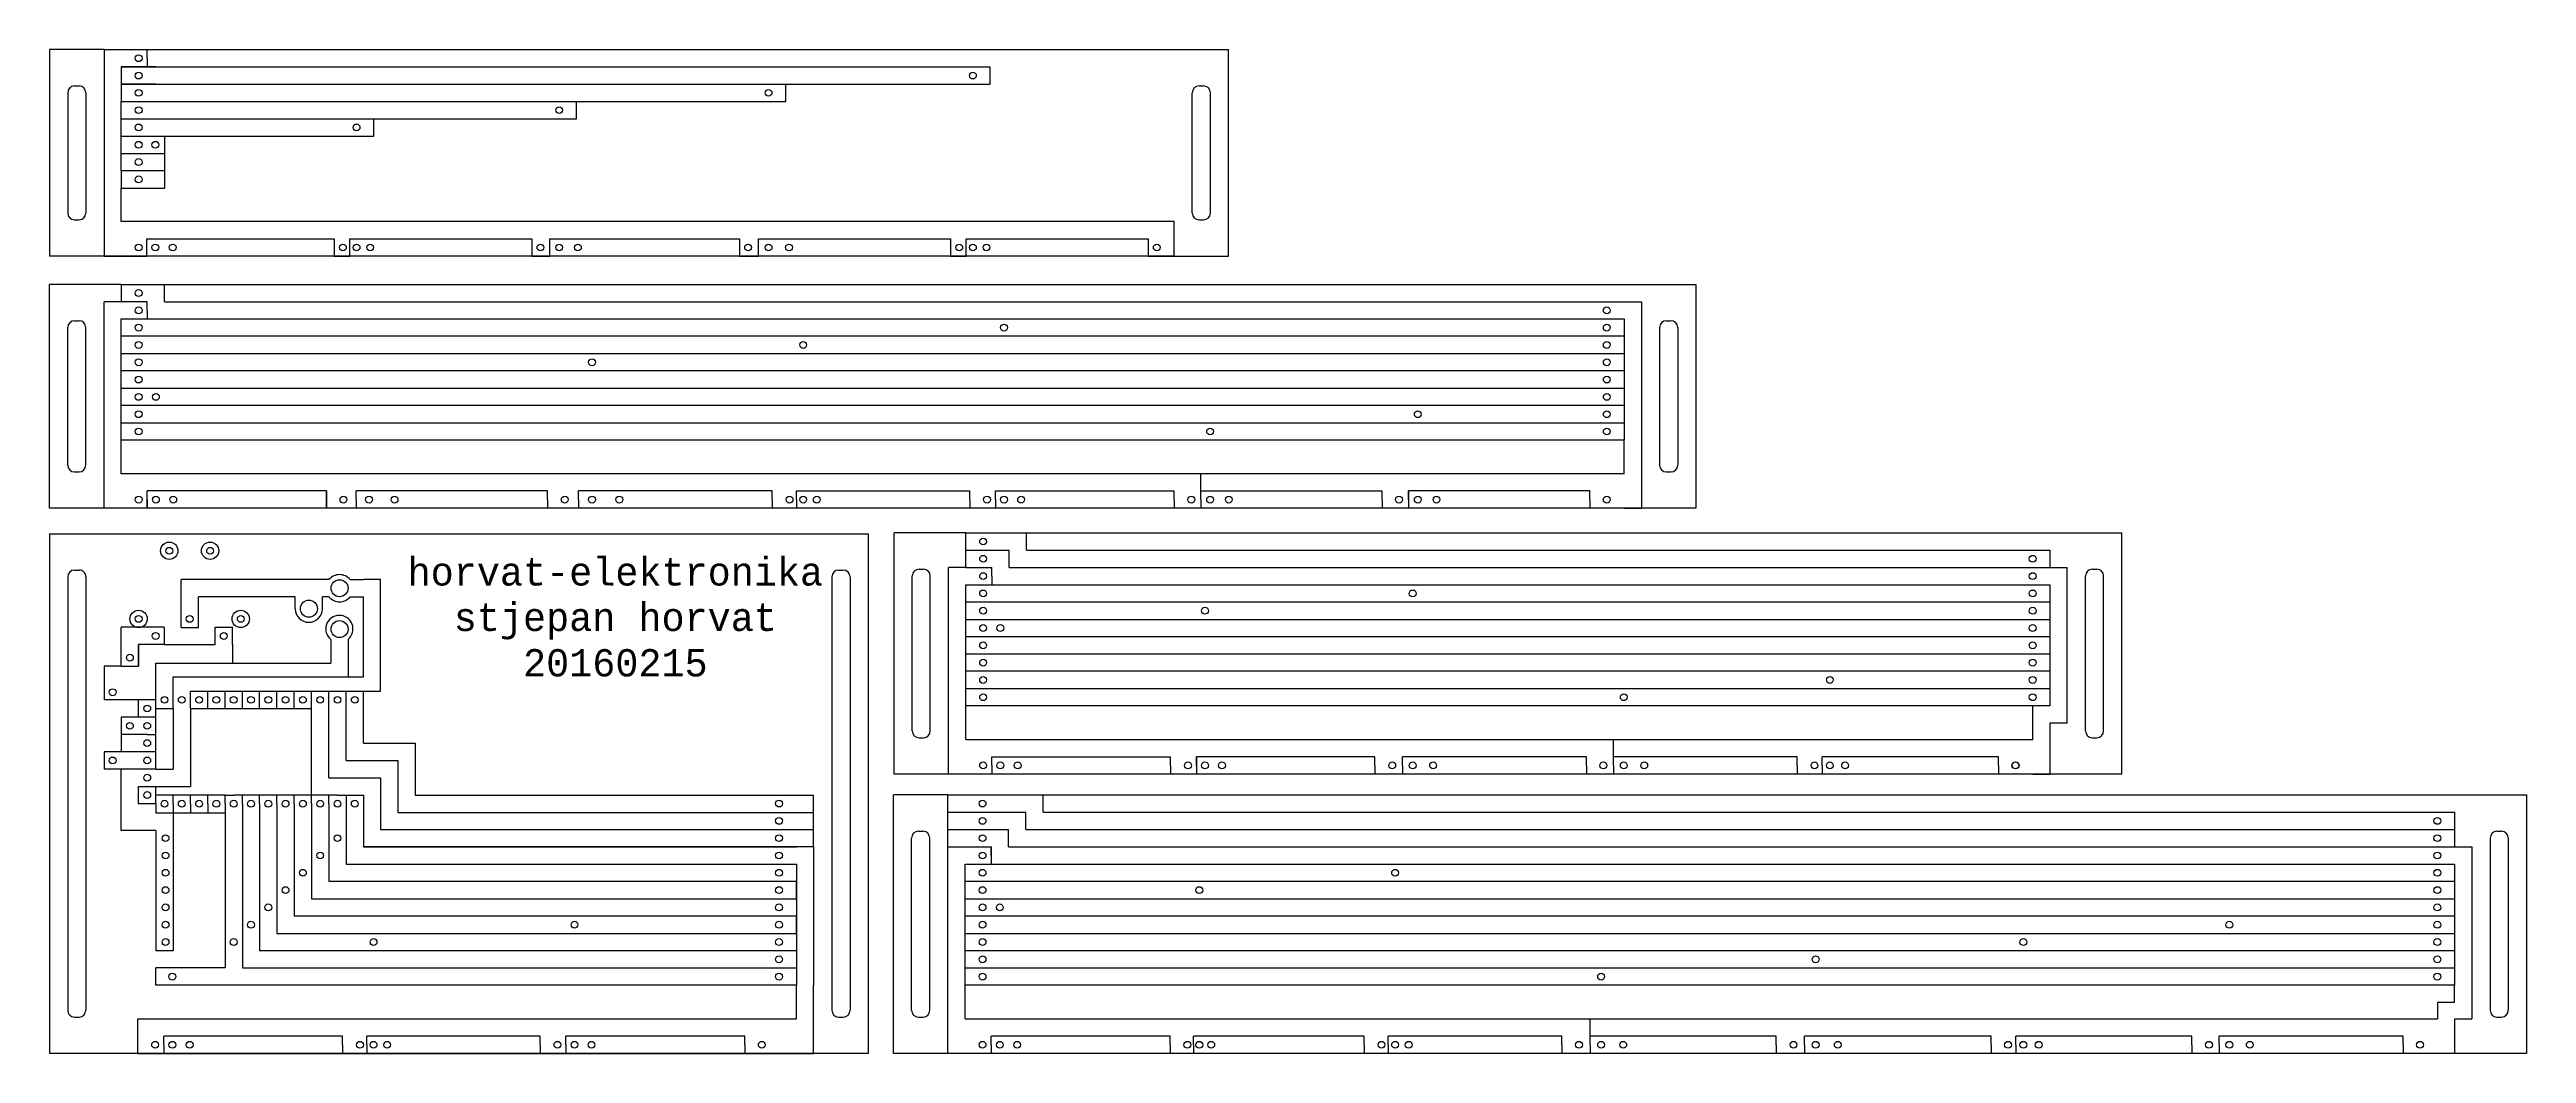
# Model space of a CAD drawing. Header units: millimetres. Extents: x 0 to 364, y 0 to 147.
import ezdxf

# ---------------------------------------------------------------- set-up
doc = ezdxf.new("R2010")
doc.units = ezdxf.units.MM
for name, color, linetype, lineweight, true_color in [('arduino_mini', 7, 'Continuous', 25, 0x000000), ('diode-rupa', 7, 'Continuous', 25, 0x000000), ('header_data', 7, 'Continuous', 25, 0x000000), ('midi_jack_rupe', 7, 'Continuous', 25, 0x000000), ('power_jack_rupe', 7, 'Continuous', 25, 0x000000), ('reedreley_rupe', 7, 'Continuous', 25, 0x000000), ('rez_plocica', 6, 'Continuous', 25, 0xff00ff), ('select', 7, 'Continuous', 25, 0x000000), ('slova', 7, 'Continuous', 25, 0x000000), ('vodovi', 30, 'Continuous', 25, 0xff7f00), ('vozovi', 4, 'Continuous', 25, 0x00ffff)]:
    doc.layers.add(name, color=color, linetype=linetype, lineweight=lineweight, true_color=true_color)
doc.styles.add('textstyle26', font='')
doc.styles.get('textstyle26').set_extended_font_data('Monospace')

msp = doc.modelspace()

# ---------------------------------------------------------------- linework, layer by layer
at = {"layer": 'arduino_mini'}
for centre in [(14.34, 50.62), (16.88, 51.89), (19.42, 51.89), (21.96, 51.89), (24.5, 51.89), (27.04, 51.89), (29.58, 51.89), (32.12, 51.89), (34.66, 51.89), (37.2, 51.89), (39.74, 51.89), (42.28, 51.89), (44.82, 51.89), (14.34, 48.08), (14.34, 45.54), (14.34, 43), (14.34, 40.46), (14.34, 37.92), (16.88, 36.65), (19.42, 36.65), (21.96, 36.65), (24.5, 36.65), (27.04, 36.65), (29.58, 36.65), (32.12, 36.65), (34.66, 36.65), (37.2, 36.65), (39.74, 36.65), (42.28, 36.65), (44.82, 36.65)]:
    msp.add_circle(centre, 0.5, dxfattribs=at)
at = {"layer": 'diode-rupa'}
for centre in [(135.58, 143.51), (74.83, 138.43), (105.58, 140.97), (45.08, 135.89), (15.54, 133.35), (15.54, 118.27), (45.08, 118.27), (74.83, 118.27), (105.58, 118.27), (135.58, 118.27), (140.16, 106.51), (79.66, 101.43), (110.66, 103.97), (15.62, 96.35), (170.41, 91.27), (200.91, 93.81), (15.62, 81.27), (46.91, 81.27), (79.66, 81.27), (110.66, 81.27), (140.16, 81.27), (170.41, 81.27), (200.91, 81.27), (169.66, 64.97), (200.16, 67.51), (139.62, 62.43), (11.8, 58.08), (261.41, 54.81), (9.26, 53), (231.16, 52.27), (11.8, 48.08), (9.26, 43), (139.62, 42.27), (169.66, 42.27), (200.16, 42.27), (231.16, 42.27), (261.41, 42.27), (17.04, 31.59), (17.04, 29.05), (39.74, 29.05), (42.28, 31.59), (17.04, 26.51), (37.2, 26.51), (197.58, 26.51), (17.04, 23.97), (17.04, 21.43), (32.12, 21.43), (34.66, 23.97), (139.54, 21.43), (168.83, 23.97), (17.04, 18.89), (29.58, 18.89), (77.08, 18.89), (320.08, 18.89), (17.04, 16.35), (27.04, 16.35), (47.58, 16.35), (289.83, 16.35), (18.04, 11.27), (227.83, 11.27), (259.33, 13.81), (18.04, 1.27), (47.58, 1.27), (77.08, 1.27), (139.54, 1.27), (168.83, 1.27), (197.58, 1.27), (227.83, 1.27), (259.33, 1.27), (289.83, 1.27), (320.08, 1.27)]:
    msp.add_circle(centre, 0.5, dxfattribs=at)
at = {"layer": 'header_data'}
for centre in [(13.08, 146.05), (13.08, 143.51), (13.08, 140.97), (13.08, 138.43), (13.08, 135.89), (13.08, 133.35), (13.08, 130.81), (13.08, 128.27), (13.08, 111.59), (13.08, 109.05), (228.66, 109.05), (13.08, 106.51), (228.66, 106.51), (13.08, 103.97), (13.08, 101.43), (228.66, 103.97), (228.66, 101.43), (13.08, 98.89), (228.66, 98.89), (13.08, 96.35), (228.66, 96.35), (13.08, 93.81), (13.08, 91.27), (228.66, 93.81), (228.66, 91.27), (137.08, 75.13), (137.08, 72.59), (291.2, 72.59), (137.08, 70.05), (291.2, 70.05), (137.08, 67.51), (137.08, 64.97), (291.2, 67.51), (291.2, 64.97), (137.08, 62.43), (291.2, 62.43), (137.08, 59.89), (291.2, 59.89), (137.08, 57.35), (137.08, 54.81), (291.2, 57.35), (291.2, 54.81), (137.08, 52.27), (291.2, 52.27), (288.7, 42.27), (107.12, 36.67), (137, 36.67), (107.12, 34.13), (137, 34.13), (350.62, 34.13), (107.12, 31.59), (107.12, 29.05), (137, 31.59), (137, 29.05), (350.62, 31.59), (350.62, 29.05), (107.12, 26.51), (137, 26.51), (350.62, 26.51), (107.12, 23.97), (107.12, 21.43), (137, 23.97), (137, 21.43), (350.62, 23.97), (350.62, 21.43), (107.12, 18.89), (137, 18.89), (350.62, 18.89), (107.12, 16.35), (137, 16.35), (350.62, 16.35), (107.12, 13.81), (107.12, 11.27), (137, 13.81), (137, 11.27), (350.62, 13.81), (350.62, 11.27)]:
    msp.add_circle(centre, 0.5, dxfattribs=at)
at = {"layer": 'midi_jack_rupe'}
for centre in [(17.58, 73.77), (23.58, 73.77), (13.08, 63.77), (20.58, 63.77), (28.08, 63.77), (15.58, 61.27), (25.58, 61.27)]:
    msp.add_circle(centre, 0.5, dxfattribs=at)
at = {"layer": 'power_jack_rupe'}
for centre in [(42.58, 68.27), (38.08, 65.27), (42.58, 62.27)]:
    msp.add_circle(centre, 1.25, dxfattribs=at)
at = {"layer": 'reedreley_rupe'}
for centre in [(18.08, 118.27), (43.08, 118.27), (47.08, 118.27), (72.08, 118.27), (77.58, 118.27), (102.58, 118.27), (108.58, 118.27), (133.58, 118.27), (137.58, 118.27), (162.58, 118.27), (18.16, 81.27), (43.16, 81.27), (50.66, 81.27), (75.66, 81.27), (83.66, 81.27), (108.66, 81.27), (112.66, 81.27), (137.66, 81.27), (142.66, 81.27), (167.66, 81.27), (173.16, 81.27), (198.16, 81.27), (203.66, 81.27), (228.66, 81.27), (142.16, 42.27), (167.16, 42.27), (172.16, 42.27), (197.16, 42.27), (203.16, 42.27), (228.16, 42.27), (234.16, 42.27), (259.16, 42.27), (263.66, 42.27), (288.66, 42.27), (20.58, 1.27), (45.58, 1.27), (49.58, 1.27), (74.58, 1.27), (79.58, 1.27), (104.58, 1.27), (142.08, 1.27), (167.08, 1.27), (170.58, 1.27), (195.58, 1.27), (199.58, 1.27), (224.58, 1.27), (231.08, 1.27), (256.08, 1.27), (262.58, 1.27), (287.58, 1.27), (292.08, 1.27), (317.08, 1.27), (323.08, 1.27), (348.08, 1.27)]:
    msp.add_circle(centre, 0.5, dxfattribs=at)
at = {"layer": 'rez_plocica'}
for p, q in [((0, 147.32), (0, 117)), ((8, 147.32), (0, 147.32)), ((8, 147.32), (173.12, 147.32)), ((173.12, 117), (173.12, 147.32)), ((165.12, 117), (0, 117)), ((165.12, 117), (173.12, 117)), ((0, 80), (0, 112.86)), ((10.54, 112.86), (0, 112.86)), ((10.54, 112.86), (241.74, 112.86)), ((241.74, 112.86), (241.74, 80)), ((241.74, 80), (0, 80)), ((124, 41), (124, 76.4)), ((134.54, 76.4), (124, 76.4)), ((134.54, 76.4), (304.28, 76.4)), ((304.28, 41), (304.28, 76.4)), ((0, 76.27), (0, 0)), ((0, 76.27), (120.2, 76.27)), ((120.2, 76.27), (120.2, 0)), ((304.28, 41), (124, 41)), ((123.92, 0), (123.92, 37.94)), ((131.92, 37.94), (123.92, 37.94)), ((131.92, 37.94), (363.7, 37.94)), ((363.7, 37.94), (363.7, 0)), ((120.2, 0), (0, 0)), ((363.7, 0), (123.92, 0))]:
    msp.add_line(p, q, dxfattribs=at)
at = {"layer": 'select'}
for centre in [(13.08, 118.27), (13.08, 81.27), (137.08, 42.27), (15.5, 1.27), (137, 1.27)]:
    msp.add_circle(centre, 0.5, dxfattribs=at)
at = {"layer": 'vodovi'}
for p, q in [((8, 147.32), (14.35, 147.32)), ((8, 147.32), (8, 117)), ((14.35, 146.05), (14.35, 147.32)), ((14.35, 146.05), (14.35, 144.78)), ((15.62, 144.78), (10.54, 144.78)), ((10.54, 144.78), (10.54, 139.7)), ((10.54, 144.78), (138.12, 144.78)), ((15.62, 142.24), (10.54, 142.24)), ((10.54, 142.24), (138.12, 142.24)), ((108.12, 139.7), (108.12, 142.24)), ((138.12, 142.24), (138.12, 144.78)), ((10.54, 137.16), (10.54, 139.7)), ((10.54, 139.7), (108.12, 139.7)), ((77.37, 137.16), (77.37, 139.7)), ((10.54, 134.62), (10.54, 137.16)), ((10.54, 137.16), (77.37, 137.16)), ((10.54, 132.08), (10.54, 134.62)), ((10.54, 134.62), (47.62, 134.62)), ((16.89, 134.62), (16.89, 127)), ((47.62, 134.62), (47.62, 137.16)), ((10.54, 129.54), (10.54, 132.08)), ((10.54, 132.08), (16.89, 132.08)), ((16.89, 129.54), (10.54, 129.54)), ((10.54, 129.54), (10.54, 127)), ((10.54, 127), (16.89, 127)), ((10.54, 122.08), (10.54, 127)), ((165.12, 122.08), (10.54, 122.08)), ((165.12, 117), (165.12, 122.08)), ((8, 117), (14.31, 117)), ((14.31, 117), (14.31, 119.54)), ((14.31, 119.54), (41.81, 119.54)), ((41.81, 117), (14.31, 117)), ((41.81, 119.54), (41.81, 117)), ((41.81, 117), (44.08, 117)), ((44.08, 117), (44.08, 119.54)), ((44.08, 119.54), (70.81, 119.54)), ((70.81, 117), (44.08, 117)), ((70.81, 119.54), (70.81, 117)), ((70.81, 117), (73.45, 117)), ((73.45, 117), (73.45, 119.54)), ((73.45, 119.54), (101.31, 119.54)), ((101.31, 117), (73.45, 117)), ((101.31, 119.54), (101.31, 117)), ((101.31, 117), (104.08, 117)), ((104.08, 117), (104.08, 119.54)), ((104.08, 119.54), (132.31, 119.54)), ((132.31, 117), (104.08, 117)), ((132.31, 119.54), (132.31, 117)), ((132.31, 117), (134.58, 117)), ((134.58, 117), (134.58, 119.54)), ((134.58, 119.54), (161.31, 119.54)), ((161.31, 117), (134.58, 117)), ((161.31, 119.54), (161.31, 117)), ((161.31, 117), (165.12, 117)), ((10.54, 112.86), (16.89, 112.86)), ((10.54, 112.86), (10.54, 110.32)), ((16.89, 110.32), (16.89, 112.86)), ((8, 80), (8, 110.32)), ((10.54, 110.32), (8, 110.32)), ((14.35, 110.32), (10.54, 110.32)), ((14.35, 109.05), (14.35, 110.32)), ((16.89, 110.32), (233.74, 110.32)), ((233.74, 110.32), (233.74, 80)), ((10.54, 90), (10.54, 107.78)), ((10.54, 107.78), (231.2, 107.78)), ((14.35, 109.05), (14.35, 107.78)), ((231.2, 107.78), (231.2, 90)), ((231.2, 105.24), (10.54, 105.24)), ((10.54, 102.7), (231.2, 102.7)), ((231.2, 100.16), (10.54, 100.16)), ((10.54, 97.62), (231.2, 97.62)), ((231.2, 95.08), (10.54, 95.08)), ((10.54, 92.54), (231.2, 92.54)), ((231.2, 90), (10.54, 90)), ((10.54, 85.08), (10.54, 90)), ((231.2, 85.08), (231.2, 90)), ((231.2, 85.08), (10.54, 85.08)), ((169.03, 82.54), (169.03, 85.08)), ((14.35, 81.27), (14.35, 82.54)), ((40.66, 82.54), (14.35, 82.54)), ((14.35, 81.27), (14.35, 80)), ((14.35, 80), (14.35, 81.27)), ((40.66, 81.27), (40.66, 82.54)), ((40.66, 82.54), (40.66, 81.27)), ((40.66, 80), (40.66, 82.54)), ((40.66, 81.27), (40.66, 80)), ((45.03, 81.27), (45.03, 82.54)), ((73.12, 82.54), (45.03, 82.54)), ((45.03, 81.27), (45.03, 80)), ((73.12, 81.27), (73.12, 82.54)), ((73.12, 81.27), (73.12, 80)), ((77.66, 81.27), (77.66, 82.54)), ((106.12, 82.54), (77.66, 82.54)), ((77.66, 81.27), (77.66, 80)), ((106.12, 81.27), (106.12, 82.54)), ((106.12, 81.27), (106.12, 80)), ((109.66, 81.27), (109.66, 82.54)), ((109.66, 82.54), (135.12, 82.54)), ((109.66, 81.27), (109.66, 80)), ((135.12, 81.27), (135.12, 82.54)), ((135.12, 81.27), (135.12, 80)), ((138.91, 81.27), (138.91, 82.54)), ((138.91, 82.54), (165.12, 82.54)), ((138.91, 81.27), (138.91, 80)), ((165.12, 81.27), (165.12, 82.54)), ((165.12, 81.27), (165.12, 80)), ((169.03, 81.27), (169.03, 82.54)), ((169.03, 82.54), (195.66, 82.54)), ((169.03, 81.27), (169.03, 80)), ((195.66, 81.27), (195.66, 82.54)), ((195.66, 81.27), (195.66, 80)), ((199.53, 81.27), (199.53, 82.54)), ((199.53, 82.54), (199.53, 81.27)), ((226.16, 82.54), (199.53, 82.54)), ((199.53, 81.27), (199.53, 80)), ((226.16, 81.27), (226.16, 82.54)), ((226.16, 81.27), (226.16, 80)), ((10.54, 80), (8, 80)), ((231.2, 80), (10.54, 80)), ((134.54, 76.4), (143.43, 76.4)), ((134.54, 71.32), (134.54, 76.4)), ((143.43, 73.86), (143.43, 76.4)), ((231.2, 80), (233.74, 80)), ((134.54, 73.86), (140.89, 73.86)), ((140.89, 71.32), (140.89, 73.86)), ((143.43, 73.86), (293.74, 73.86)), ((293.74, 73.86), (293.74, 71.32)), ((19.31, 62.5), (19.31, 69.54)), ((41.04, 69.54), (19.31, 69.54)), ((44.13, 69.54), (46.08, 69.54)), ((48.62, 69.54), (46.08, 69.54)), ((48.62, 53.16), (48.62, 69.54)), ((132, 68.78), (132, 71.32)), ((132, 71.32), (132, 71.32)), ((134.54, 71.32), (132, 71.32)), ((134.54, 71.32), (138.35, 71.32)), ((138.35, 70.05), (138.35, 71.32)), ((138.35, 70.05), (138.35, 68.78)), ((140.89, 71.32), (296.28, 71.32)), ((296.28, 48.46), (296.28, 71.32)), ((21.85, 62.5), (21.85, 67)), ((36.08, 67), (21.85, 67)), ((36.08, 65.27), (36.08, 67)), ((41.04, 67), (40.08, 67)), ((40.08, 65.27), (40.08, 67)), ((44.13, 67), (46.08, 67)), ((46.08, 55.27), (46.08, 67)), ((132, 51), (132, 68.78)), ((134.54, 51), (134.54, 68.78)), ((134.54, 68.78), (293.74, 68.78)), ((293.74, 66.24), (134.54, 66.24)), ((293.74, 68.78), (293.74, 51)), ((10.53, 56.81), (10.53, 62.54)), ((16.85, 62.54), (10.53, 62.54)), ((16.85, 62.54), (16.85, 60)), ((19.31, 62.5), (21.85, 62.5)), ((24.31, 60), (24.31, 62.54)), ((24.31, 62.54), (26.85, 62.54)), ((26.85, 60), (26.85, 62.54)), ((134.54, 63.7), (293.74, 63.7)), ((13.07, 56.81), (13.07, 60)), ((13.07, 60), (13.07, 56.81)), ((16.85, 60), (13.07, 60)), ((16.85, 60), (24.31, 60)), ((26.85, 60), (26.85, 57.27)), ((41.31, 60.73), (41.31, 57.27)), ((43.85, 60.77), (43.85, 55.27)), ((293.74, 61.16), (134.54, 61.16)), ((134.54, 58.62), (293.74, 58.62)), ((8, 56.81), (8, 51.89)), ((10.53, 56.81), (8, 56.81)), ((10.53, 56.81), (13.07, 56.81)), ((15.61, 57.27), (41.31, 57.27)), ((15.61, 53.16), (15.61, 57.27)), ((18.15, 55.27), (43.85, 55.27)), ((18.15, 53.16), (18.15, 55.27)), ((43.85, 55.27), (46.08, 55.27)), ((293.74, 56.08), (134.54, 56.08)), ((13.08, 51.89), (8, 51.89)), ((15.61, 51.89), (13.08, 51.89)), ((13.08, 49.35), (13.08, 51.89)), ((15.61, 51.89), (15.61, 53.16)), ((15.61, 41.73), (15.61, 51.89)), ((18.15, 50.62), (18.15, 53.16)), ((20.69, 53.16), (46.08, 53.16)), ((20.69, 50.62), (20.69, 53.16)), ((23.23, 50.62), (23.23, 53.16)), ((25.77, 50.62), (25.77, 53.16)), ((28.31, 50.62), (28.31, 53.16)), ((30.85, 50.62), (30.85, 53.16)), ((33.39, 50.62), (33.39, 53.16)), ((35.93, 50.62), (35.93, 53.16)), ((38.47, 37.92), (38.47, 53.16)), ((41.01, 40.46), (41.01, 53.16)), ((43.55, 43), (43.55, 53.16)), ((46.08, 45.54), (46.08, 53.16)), ((46.08, 53.16), (48.62, 53.16)), ((132, 46.08), (132, 51)), ((134.54, 53.54), (293.74, 53.54)), ((293.74, 51), (134.54, 51)), ((134.54, 46.08), (134.54, 51)), ((291.2, 46.08), (291.2, 51)), ((10.54, 49.35), (10.53, 46.81)), ((13.08, 49.35), (10.54, 49.35)), ((15.61, 49.35), (13.08, 49.35)), ((15.61, 50.62), (18.15, 50.62)), ((18.15, 50.62), (18.15, 41.73)), ((20.69, 50.62), (38.47, 50.62)), ((20.69, 50.62), (20.69, 39.19)), ((293.74, 48.46), (293.74, 41)), ((296.28, 48.46), (293.74, 48.46)), ((8, 44.27), (8, 41.73)), ((10.53, 44.27), (8, 44.27)), ((11.8, 46.81), (10.53, 46.81)), ((10.53, 46.81), (10.53, 44.27)), ((15.61, 44.27), (10.53, 44.27)), ((14.34, 46.81), (11.8, 46.81)), ((14.34, 46.81), (15.61, 46.81)), ((46.08, 45.54), (53.7, 45.54)), ((53.7, 45.54), (53.7, 37.92)), ((132, 41), (132, 46.08)), ((134.54, 46.08), (291.2, 46.08)), ((229.66, 43.54), (229.66, 46.08)), ((15.61, 41.73), (8, 41.73)), ((10.53, 32.73), (10.54, 41.73)), ((15.61, 41.73), (18.15, 41.73)), ((41.01, 40.46), (46.08, 40.46)), ((43.55, 43), (46.08, 43)), ((46.08, 43), (51.16, 43)), ((46.08, 40.46), (48.62, 40.46)), ((48.62, 40.46), (48.62, 32.84)), ((51.16, 43), (51.16, 35.38)), ((134.54, 41), (132, 41)), ((291.2, 41), (134.54, 41)), ((138.35, 42.27), (138.35, 43.54)), ((138.35, 43.54), (164.62, 43.54)), ((138.35, 42.27), (138.35, 41)), ((164.62, 42.27), (164.62, 43.54)), ((164.62, 42.27), (164.62, 41)), ((168.41, 42.27), (168.41, 43.54)), ((168.41, 43.54), (168.41, 41)), ((194.62, 43.54), (168.41, 43.54)), ((194.62, 42.27), (194.62, 43.54)), ((194.62, 42.27), (194.62, 41)), ((198.66, 42.27), (198.66, 43.54)), ((225.66, 43.54), (198.66, 43.54)), ((198.66, 42.27), (198.66, 41)), ((225.66, 42.27), (225.66, 43.54)), ((225.66, 42.27), (225.66, 41)), ((229.66, 42.27), (229.66, 43.54)), ((256.62, 43.54), (229.66, 43.54)), ((229.66, 42.27), (229.66, 41)), ((256.62, 42.27), (256.62, 43.54)), ((256.62, 42.27), (256.62, 41)), ((260.29, 42.27), (260.29, 43.54)), ((286.16, 43.54), (260.29, 43.54)), ((260.29, 42.27), (260.29, 41)), ((286.16, 42.27), (286.16, 43.54)), ((286.16, 42.27), (286.16, 41)), ((291.2, 41), (293.74, 41)), ((13.08, 36.65), (13.08, 39.19)), ((13.08, 39.19), (15.61, 39.19)), ((15.61, 36.65), (13.08, 36.65)), ((15.61, 36.65), (15.61, 39.19)), ((15.61, 39.19), (20.69, 39.19)), ((25.77, 37.92), (15.61, 37.92)), ((15.61, 36.65), (15.61, 35.27)), ((18.15, 36.65), (18.15, 37.92)), ((18.15, 36.65), (18.15, 35.27)), ((20.69, 36.65), (20.69, 37.92)), ((20.69, 36.65), (20.69, 35.27)), ((23.23, 36.65), (23.23, 37.92)), ((23.23, 36.65), (23.23, 35.27)), ((25.77, 36.65), (25.77, 37.92)), ((25.77, 37.92), (27.04, 37.92)), ((25.77, 36.65), (25.77, 15.08)), ((42.28, 37.92), (27.04, 37.92)), ((28.31, 36.65), (28.31, 37.92)), ((28.31, 36.65), (28.31, 12.54)), ((30.85, 36.65), (30.85, 37.92)), ((30.85, 36.65), (30.85, 15.08)), ((33.39, 36.65), (33.39, 37.92)), ((33.39, 36.65), (33.39, 17.62)), ((35.93, 36.65), (35.93, 37.92)), ((35.93, 36.65), (35.93, 20.16)), ((38.47, 36.65), (38.47, 37.92)), ((38.47, 36.65), (38.47, 22.7)), ((41.01, 36.65), (41.01, 37.92)), ((41.01, 36.65), (41.01, 25.24)), ((42.28, 37.92), (43.55, 37.92)), ((43.55, 37.92), (43.55, 36.65)), ((43.55, 37.92), (46.08, 37.92)), ((43.55, 36.65), (43.55, 27.78)), ((46.08, 37.92), (46.08, 30.32)), ((53.7, 37.92), (112.2, 37.92)), ((112.2, 30.32), (112.2, 37.92)), ((131.92, 37.94), (145.89, 37.94)), ((131.92, 30.32), (131.92, 37.94)), ((145.89, 35.4), (145.89, 37.94)), ((25.77, 35.27), (15.61, 35.27)), ((18.15, 35.27), (18.15, 15.08)), ((48.62, 32.84), (112.2, 32.84)), ((51.16, 35.38), (112.2, 35.38)), ((131.92, 35.4), (138.27, 35.4)), ((131.92, 32.86), (140.81, 32.86)), ((138.27, 35.4), (143.35, 35.4)), ((140.81, 30.32), (140.81, 32.86)), ((143.35, 32.86), (143.35, 35.4)), ((143.35, 32.86), (353.16, 32.86)), ((145.89, 35.4), (353.16, 35.4)), ((353.16, 35.4), (353.16, 30.32)), ((15.61, 32.73), (10.53, 32.73)), ((15.61, 32.73), (15.61, 15.08)), ((46.08, 30.32), (109.66, 30.32)), ((112.2, 30.32), (46.08, 30.32)), ((112.2, 30.32), (112.2, 10)), ((131.92, 10), (131.92, 30.32)), ((131.92, 30.32), (138.27, 30.32)), ((138.27, 29.05), (138.27, 30.32)), ((138.27, 30.32), (138.27, 29.05)), ((140.81, 30.32), (355.7, 30.32)), ((355.7, 30.32), (355.7, 5.08)), ((43.55, 27.78), (109.66, 27.78)), ((109.66, 27.78), (109.66, 10)), ((134.46, 10), (134.46, 27.78)), ((134.46, 25.24), (134.46, 27.78)), ((134.46, 27.78), (353.16, 27.78)), ((138.27, 29.05), (138.27, 27.78)), ((353.16, 27.78), (353.16, 10)), ((38.47, 22.7), (109.66, 22.7)), ((109.66, 25.24), (41.01, 25.24)), ((109.66, 22.7), (109.66, 25.24)), ((353.16, 25.24), (134.46, 25.24)), ((134.46, 22.7), (353.16, 22.7)), ((109.66, 20.16), (35.93, 20.16)), ((109.66, 17.62), (109.66, 20.16)), ((353.16, 20.16), (134.46, 20.16)), ((18.15, 15.08), (15.61, 15.08)), ((25.77, 15.08), (25.77, 12.54)), ((109.66, 15.08), (30.85, 15.08)), ((33.39, 17.62), (109.66, 17.62)), ((134.46, 17.62), (353.16, 17.62)), ((353.16, 15.08), (134.46, 15.08)), ((25.77, 12.54), (15.61, 12.54)), ((15.61, 10), (15.61, 12.54)), ((28.31, 12.54), (109.66, 12.54)), ((134.46, 12.54), (353.16, 12.54)), ((25.77, 10), (15.61, 10)), ((109.66, 10), (25.77, 10)), ((109.66, 5.08), (109.66, 10)), ((112.2, 0), (112.2, 10)), ((131.92, 5.08), (131.92, 10)), ((353.16, 10), (134.46, 10)), ((134.46, 5.08), (134.46, 10)), ((350.62, 7.46), (350.62, 5.08)), ((353.16, 7.46), (350.62, 7.46)), ((353.16, 7.46), (353.16, 10)), ((12.96, 0), (12.96, 5.08)), ((12.96, 5.08), (107.12, 5.08)), ((107.12, 5.08), (109.66, 5.08)), ((131.92, 3.81), (131.92, 5.08)), ((131.92, 0), (131.92, 3.81)), ((134.46, 5.08), (350.62, 5.08)), ((226.21, 2.54), (226.21, 5.08)), ((353.16, 5.08), (353.16, 0)), ((353.16, 5.08), (355.7, 5.08)), ((12.96, 0), (107.12, 0)), ((16.77, 1.27), (16.77, 2.54)), ((43.04, 2.54), (16.77, 2.54)), ((16.77, 1.27), (16.77, 0)), ((43.04, 1.27), (43.04, 2.54)), ((43.04, 1.27), (43.04, 0)), ((46.58, 1.27), (46.58, 2.54)), ((72.04, 2.54), (46.58, 2.54)), ((46.58, 1.27), (46.58, 0)), ((72.04, 1.27), (72.04, 2.54)), ((72.04, 1.27), (72.04, 0)), ((75.83, 1.27), (75.83, 2.54)), ((102.08, 2.54), (75.83, 2.54)), ((75.83, 1.27), (75.83, 0)), ((102.08, 1.27), (102.08, 2.54)), ((102.08, 1.27), (102.08, 0)), ((107.12, 0), (112.2, 0)), ((350.62, 0), (131.92, 0)), ((138.27, 1.27), (138.27, 2.54)), ((164.54, 2.54), (138.27, 2.54)), ((138.27, 1.27), (138.27, 0)), ((164.54, 1.27), (164.54, 2.54)), ((164.54, 1.27), (164.54, 0)), ((167.96, 1.27), (167.96, 2.54)), ((193.04, 2.54), (167.96, 2.54)), ((167.96, 1.27), (167.96, 0)), ((193.04, 1.27), (193.04, 2.54)), ((193.04, 1.27), (193.04, 0)), ((196.58, 1.27), (196.58, 2.54)), ((222.04, 2.54), (196.58, 2.54)), ((196.58, 1.27), (196.58, 0)), ((222.04, 1.27), (222.04, 2.54)), ((222.04, 1.27), (222.04, 0)), ((226.21, 1.27), (226.21, 2.54)), ((253.54, 2.54), (226.21, 2.54)), ((226.21, 1.27), (226.21, 0)), ((253.54, 1.27), (253.54, 2.54)), ((253.54, 1.27), (253.54, 0)), ((257.71, 1.27), (257.71, 2.54)), ((285.08, 2.54), (257.71, 2.54)), ((257.71, 1.27), (257.71, 0)), ((285.08, 1.27), (285.08, 2.54)), ((285.08, 1.27), (285.08, 0)), ((288.71, 1.27), (288.71, 2.54)), ((314.58, 2.54), (288.71, 2.54)), ((288.71, 1.27), (288.71, 0)), ((314.58, 1.27), (314.58, 2.54)), ((314.58, 1.27), (314.58, 0)), ((318.58, 1.27), (318.58, 2.54)), ((345.58, 2.54), (318.58, 2.54)), ((318.58, 1.27), (318.58, 0)), ((345.58, 1.27), (345.58, 2.54)), ((345.58, 1.27), (345.58, 0)), ((353.16, 0), (350.62, 0))]:
    msp.add_line(p, q, dxfattribs=at)
for centre in [(17.58, 73.77), (23.58, 73.77), (13.08, 63.77), (28.08, 63.77)]:
    msp.add_circle(centre, 1.27, dxfattribs=at)
for centre, start, end in [((42.58, 68.27), 39.42, 140.58), ((42.58, 68.27), 219.42, 320.58), ((38.08, 65.27), 180, 0), ((42.56, 62.29), 310.4355, 231.5955)]:
    msp.add_arc(centre, 2, start, end, dxfattribs=at)
at = {"layer": 'vozovi'}
for p, q in [((3.67, 141.99), (4.33, 141.99)), ((168.79, 141.99), (169.45, 141.99)), ((2.67, 140.99), (2.67, 123.33)), ((5.33, 140.99), (5.33, 123.33)), ((167.79, 123.33), (167.79, 140.99)), ((170.45, 123.33), (170.45, 140.99)), ((3.67, 122.33), (4.33, 122.33)), ((168.79, 122.33), (169.45, 122.33)), ((2.67, 86.33), (2.67, 106.53)), ((3.67, 107.53), (4.33, 107.53)), ((5.33, 86.33), (5.33, 106.53)), ((236.41, 106.53), (236.41, 86.33)), ((237.41, 107.53), (238.07, 107.53)), ((239.07, 106.53), (239.07, 86.33)), ((3.67, 85.33), (4.33, 85.33)), ((237.41, 85.33), (238.07, 85.33)), ((2.67, 69.94), (2.67, 6.33)), ((3.67, 70.94), (4.34, 70.94)), ((5.34, 69.94), (5.33, 6.33)), ((114.87, 69.94), (114.87, 6.33)), ((115.87, 70.94), (116.54, 70.94)), ((117.54, 69.94), (117.54, 6.33)), ((126.67, 47.33), (126.67, 70.07)), ((127.67, 71.07), (128.33, 71.07)), ((129.33, 47.33), (129.33, 70.07)), ((298.95, 47.33), (298.95, 70.07)), ((299.95, 71.07), (300.61, 71.07)), ((301.61, 47.33), (301.61, 70.07)), ((127.67, 46.33), (128.33, 46.33)), ((299.95, 46.33), (300.61, 46.33)), ((126.59, 6.33), (126.59, 31.61)), ((127.59, 32.61), (128.26, 32.61)), ((129.26, 6.33), (129.26, 31.61)), ((358.37, 31.61), (358.37, 6.33)), ((359.37, 32.61), (360.04, 32.61)), ((361.04, 31.61), (361.04, 6.33)), ((3.67, 5.33), (4.33, 5.33)), ((115.87, 5.33), (116.54, 5.33)), ((127.59, 5.33), (128.26, 5.33)), ((359.37, 5.33), (360.04, 5.33))]:
    msp.add_line(p, q, dxfattribs=at)
for centre, start, end in [((3.67, 140.99), 90, 180), ((4.33, 140.99), 0, 90), ((168.79, 140.99), 90, 180), ((169.45, 140.99), 0, 90), ((3.67, 123.33), 180, 270), ((4.33, 123.33), 270, 0), ((168.79, 123.33), 180, 270), ((169.45, 123.33), 270, 0), ((3.67, 106.53), 90, 180), ((4.33, 106.53), 0, 90), ((237.41, 106.53), 90, 180), ((238.07, 106.53), 360, 90), ((3.67, 86.33), 180, 270), ((4.33, 86.33), 270, 0), ((237.41, 86.33), 180, 270), ((238.07, 86.33), 270, 360), ((3.67, 69.94), 89.9976, 179.9976), ((4.34, 69.94), 359.9976, 89.9976), ((115.87, 69.94), 90, 180), ((116.54, 69.94), 0, 90), ((127.67, 70.07), 90, 180), ((128.33, 70.07), 0, 90), ((299.95, 70.07), 90, 180), ((300.61, 70.07), 0, 90), ((127.67, 47.33), 180, 270), ((128.33, 47.33), 270, 0), ((299.95, 47.33), 180, 270), ((300.61, 47.33), 270, 0), ((127.59, 31.61), 90, 180), ((128.26, 31.61), 0, 90), ((359.37, 31.61), 90, 180), ((360.04, 31.61), 0, 90), ((3.67, 6.33), 179.9976, 270), ((4.33, 6.33), 270, 359.9976), ((115.87, 6.33), 180, 270), ((116.54, 6.33), 270, 360), ((127.59, 6.33), 180, 270), ((128.26, 6.33), 270, 0), ((359.37, 6.33), 180, 270), ((360.04, 6.33), 270, 0)]:
    msp.add_arc(centre, 1, start, end, dxfattribs=at)

# ---------------------------------------------------------------- texts
at = {"layer": 'slova', "insert": (83.08, 55.27), "char_height": 2, "attachment_point": 8, "style": 'textstyle26'}
msp.add_mtext('\\H4;horvat-elektronika\\Pstjepan horvat\\P20160215', dxfattribs=at)

doc.saveas('drawing.dxf')
